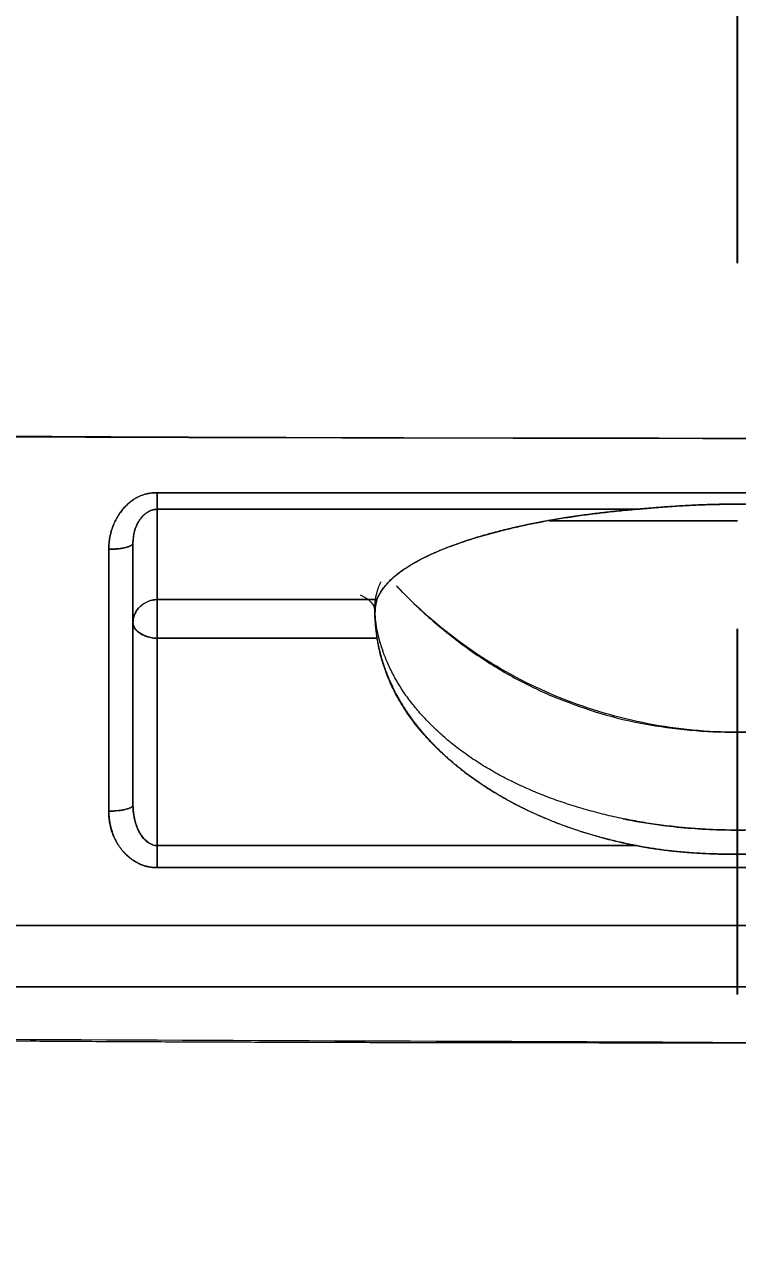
# Model space of a CAD drawing. Header units: inches. Extents: x 1105 to 1525, y -292 to 302.
# Drawn here: x 1208.25 to 1211.2, y 209.77 to 214.83 of the extents above; entities that cross this region are included whole.
import ezdxf

# ---------------------------------------------------------------- set-up
doc = ezdxf.new("R2010")
doc.units = ezdxf.units.IN
doc.header["$LTSCALE"] = 2.42
doc.header["$MEASUREMENT"] = 0
doc.header["$PDMODE"] = 3
doc.header["$PDSIZE"] = 0.3125
doc.linetypes.add('CENTER2', pattern=[1.125, 0.75, -0.125, 0.125, -0.125])
doc.layers.get('0').update_dxf_attribs({"linetype": 'CONTINUOUS'})
doc.layers.get('Defpoints').update_dxf_attribs({"linetype": 'CONTINUOUS'})
doc.layers.add('CENTER', color=1, linetype='CENTER2')
doc.layers.add('DIM', color=3, linetype='CONTINUOUS', lineweight=18)
doc.styles.get("Standard").update_dxf_attribs({"font": 'arial.ttf', "width": 0.8})
doc.dimstyles.new('ISO-25', dxfattribs={"dimtxt": 5, "dimasz": 2.5, "dimexe": 1.25, "dimexo": 0.625, "dimgap": 2, "dimtad": 1, "dimtih": 1, "dimtoh": 1, "dimdec": 1, "dimdsep": 46, "dimtxsty": 'Standard', "dimcen": 0, "dimclrd": 3, "dimclre": 3, "dimclrt": 4, "dimadec": 0, "dimazin": 0, "dimtfac": 1, "dimtdec": 1, "dimtmove": 0, "dimatfit": 3, "dimfxl": 1, "dimarcsym": 0})

# ---------------------------------------------------------------- blocks, each defined once
blk = doc.blocks.new('*D2')
at = {"layer": 'Defpoints', "color": 0, "transparency": 16777216}
for p in [(1211.2005, 267.02), (1309.6383, 267.02), (1211.2005, 196.6188)]:
    blk.add_point(p, dxfattribs=at)
at = {"layer": 'DIM', "color": 3, "lineweight": -2, "transparency": 16777216}
for p, q in [((1211.8255, 267.02), (1310.8883, 267.02)), ((1309.6383, 262.02), (1309.6383, 236.3722)), ((1309.6383, 201.6188), (1309.6383, 227.2665)), ((1211.8255, 196.6188), (1310.8883, 196.6188))]:
    blk.add_line(p, q, dxfattribs=at)
at = {"layer": 'DIM', "color": 3, "transparency": 16777216}
for points in [[(1308.805, 262.02), (1310.4717, 262.02), (1309.6383, 267.02)], [(1308.805, 201.6188), (1310.4717, 201.6188), (1309.6383, 196.6188)]]:
    blk.add_solid(points, dxfattribs=at)
at = {"layer": 'DIM', "color": 4, "transparency": 16777216, "insert": (1309.6383, 231.8194), "char_height": 5, "attachment_point": 5}
blk.add_mtext('70.4', dxfattribs=at)

msp = doc.modelspace()

# ---------------------------------------------------------------- linework, layer by layer
at = {"linetype": 'Continuous', "lineweight": 18}
for points, degree, knots in [([(1211.2005, 197.3335), (1208.9894, 197.3335), (1204.5666, 197.3897), (1197.9964, 197.6419), (1191.5539, 198.0594), (1185.3002, 198.6384), (1179.2959, 199.3732), (1173.5992, 200.2566), (1168.2643, 201.2804), (1163.3428, 202.4345), (1158.8825, 203.7078), (1154.926, 205.0881), (1151.5112, 206.5622), (1148.6716, 208.1157), (1146.4339, 209.7338), (1144.8201, 211.4008), (1143.8455, 213.1008), (1143.6282, 214.2451), (1143.6282, 214.8172)], 3, [0, 0, 0, 0, 0.0625, 0.125, 0.1875, 0.25, 0.3125, 0.375, 0.4375, 0.5, 0.5625, 0.625, 0.6875, 0.75, 0.8125, 0.875, 0.9375, 1, 1, 1, 1]), ([(1278.7728, 214.8172), (1278.7728, 214.2451), (1278.5555, 213.1008), (1277.5809, 211.4008), (1275.9671, 209.7338), (1273.7294, 208.1157), (1270.8898, 206.5623), (1267.475, 205.0882), (1263.5185, 203.7078), (1259.0582, 202.4345), (1254.1367, 201.2804), (1248.8018, 200.2566), (1243.1051, 199.3732), (1237.1008, 198.6384), (1230.8471, 198.0594), (1224.4046, 197.6419), (1217.8344, 197.3897), (1213.4116, 197.3335), (1211.2005, 197.3335)], 3, [0, 0, 0, 0, 0.0625, 0.125, 0.1875, 0.25, 0.3125, 0.375, 0.4375, 0.5, 0.5625, 0.625, 0.6875, 0.75, 0.8125, 0.875, 0.9375, 1, 1, 1, 1]), ([(1143.64, 214.4915), (1143.6528, 214.3141), (1143.7137, 213.8507), (1143.9269, 213.1028), (1144.3327, 212.2509), (1145.0892, 211.123), (1146.435, 209.7339), (1148.671, 208.1157), (1151.5127, 206.5624), (1154.9252, 205.0881), (1158.884, 203.7082), (1163.3422, 202.4343), (1168.2656, 201.2807), (1175.3767, 199.9152), (1185.1754, 198.5604), (1195.8067, 197.7259), (1204.5668, 197.3898), (1208.9893, 197.3335), (1211.2005, 197.3335)], 3, [0, 0, 0, 0, 0.019623, 0.051248, 0.082873, 0.114498, 0.177749, 0.240999, 0.304249, 0.367499, 0.430749, 0.493999, 0.557249, 0.620499, 0.747, 0.8735, 0.93675, 1, 1, 1, 1]), ([(1211.2005, 197.3335), (1213.4117, 197.3335), (1217.8342, 197.3898), (1226.5943, 197.7259), (1237.2256, 198.5604), (1247.0244, 199.9152), (1254.1354, 201.2807), (1259.0588, 202.4343), (1263.517, 203.7082), (1267.4758, 205.0881), (1270.8883, 206.5624), (1273.7299, 208.1157), (1275.5936, 209.4643), (1276.7733, 210.5673), (1277.7437, 211.6842), (1278.4933, 212.9931), (1278.7275, 214.0277), (1278.761, 214.4911)], 3, [0, 0, 0, 0, 0.063251, 0.126502, 0.253004, 0.379507, 0.442758, 0.506009, 0.56926, 0.632511, 0.695762, 0.759013, 0.822264, 0.85389, 0.885516, 0.948767, 1, 1, 1, 1]), ([(1204.5608, 213.1707), (1204.5932, 213.17), (1204.659, 213.1686), (1204.7593, 213.1666), (1204.8628, 213.1645), (1204.9694, 213.1624), (1205.0793, 213.1603), (1205.1923, 213.1582), (1205.3086, 213.1561), (1205.428, 213.1541), (1205.5507, 213.152), (1205.6766, 213.15), (1205.8056, 213.1481), (1205.9379, 213.1462), (1206.0734, 213.1444), (1206.2121, 213.1426), (1206.354, 213.1409), (1206.4992, 213.1392), (1206.6475, 213.1377), (1206.799, 213.1362), (1206.9538, 213.1347), (1207.1117, 213.1333), (1207.2729, 213.132), (1207.4372, 213.1308), (1207.6047, 213.1296), (1207.8385, 213.1279), (1208.132, 213.1262), (1208.4786, 213.1247), (1208.8087, 213.1236), (1209.1222, 213.1228), (1209.4191, 213.1222), (1209.6993, 213.1217), (1209.9628, 213.1212), (1210.2097, 213.1207), (1210.4399, 213.1202), (1210.6535, 213.1198), (1210.8506, 213.1194), (1211.031, 213.1192), (1211.1459, 213.1191), (1211.2005, 213.1191)], 3, [0, 0, 0, 0, 0.014682, 0.029841, 0.045477, 0.06159, 0.078181, 0.09525, 0.112798, 0.130825, 0.149332, 0.168318, 0.187784, 0.207731, 0.228157, 0.249064, 0.270451, 0.292318, 0.314666, 0.337493, 0.360799, 0.384585, 0.408848, 0.433589, 0.458807, 0.484501, 0.539156, 0.591326, 0.640999, 0.688171, 0.732835, 0.77499, 0.814637, 0.851776, 0.88641, 0.918544, 0.948184, 0.975333, 1, 1, 1, 1]), ([(1211.2005, 213.1191), (1211.26, 213.1191), (1211.3854, 213.1192), (1211.5831, 213.1195), (1211.8003, 213.1199), (1212.037, 213.1204), (1212.2932, 213.1209), (1212.5689, 213.1214), (1212.8642, 213.122), (1213.179, 213.1226), (1213.5134, 213.1234), (1213.8672, 213.1245), (1214.2405, 213.126), (1214.6, 213.1281), (1214.9357, 213.1305), (1215.2374, 213.1329), (1215.5283, 213.1354), (1215.8082, 213.1382), (1216.0773, 213.1412), (1216.3354, 213.1444), (1216.5826, 213.1479), (1216.8188, 213.1515), (1217.0442, 213.1552), (1217.2586, 213.1591), (1217.4621, 213.163), (1217.6548, 213.1668), (1217.7796, 213.1694), (1217.8402, 213.1707)], 3, [0, 0, 0, 0, 0.026837, 0.056588, 0.089262, 0.124865, 0.163403, 0.204882, 0.249304, 0.296671, 0.34698, 0.400227, 0.456404, 0.515499, 0.562553, 0.607985, 0.651788, 0.69396, 0.734498, 0.773401, 0.810668, 0.8463, 0.880299, 0.912666, 0.943403, 0.972514, 1, 1, 1, 1]), ([(1143.9295, 213.0839), (1143.9841, 212.8998), (1144.1834, 212.3318), (1144.6379, 211.4837), (1145.2717, 210.6188), (1145.8671, 209.9587), (1146.418, 209.4238), (1147.179, 208.7599), (1148.2489, 207.9551), (1149.6564, 207.063), (1151.1044, 206.2669), (1152.6248, 205.5224), (1154.3819, 204.752), (1156.5304, 203.9171), (1159.0383, 203.0598), (1161.823, 202.2232), (1164.8105, 201.4329), (1167.8676, 200.7208), (1170.7913, 200.1178), (1173.4211, 199.6307), (1175.9188, 199.2099), (1178.5313, 198.8102), (1181.1796, 198.4476), (1183.8052, 198.126), (1186.3593, 197.8451), (1189.2101, 197.5679), (1192.5157, 197.2923), (1196.4288, 197.0274), (1200.9871, 196.7999), (1205.9859, 196.646), (1209.4619, 196.6156), (1211.2005, 196.6188)], 3, [0, 0, 0, 0, 0.01728, 0.053972, 0.083846, 0.106938, 0.125948, 0.145029, 0.183541, 0.221259, 0.25406, 0.283655, 0.317725, 0.357015, 0.399462, 0.442134, 0.485013, 0.527816, 0.565884, 0.597582, 0.625249, 0.655745, 0.689112, 0.715621, 0.743397, 0.772856, 0.807526, 0.848212, 0.894911, 0.947625, 1, 1, 1, 1]), ([(1208.8005, 212.8942), (1208.7983, 212.8942), (1208.7939, 212.8942), (1208.7871, 212.8939), (1208.7802, 212.8933), (1208.7731, 212.8924), (1208.7658, 212.8912), (1208.7584, 212.8896), (1208.7509, 212.8876), (1208.7432, 212.8851), (1208.7355, 212.8823), (1208.7277, 212.879), (1208.7199, 212.8753), (1208.7121, 212.8711), (1208.7043, 212.8664), (1208.6967, 212.8613), (1208.6891, 212.8557), (1208.6818, 212.8497), (1208.6746, 212.8432), (1208.6677, 212.8363), (1208.6609, 212.8289), (1208.6544, 212.821), (1208.6482, 212.8128), (1208.6423, 212.8042), (1208.6366, 212.7951), (1208.6313, 212.7857), (1208.6264, 212.7759), (1208.6218, 212.7658), (1208.6175, 212.7553), (1208.6137, 212.7444), (1208.6103, 212.7332), (1208.6074, 212.7217), (1208.605, 212.71), (1208.603, 212.6979), (1208.6016, 212.6856), (1208.6007, 212.673), (1208.6006, 212.6646), (1208.6005, 212.6603)], 3, [0, 0, 0, 0, 0.018774, 0.038153, 0.058127, 0.078687, 0.099837, 0.121601, 0.144002, 0.167057, 0.190776, 0.215156, 0.240184, 0.265832, 0.292056, 0.318791, 0.345975, 0.373619, 0.401757, 0.430414, 0.459609, 0.489348, 0.519624, 0.550416, 0.58172, 0.61355, 0.645919, 0.678834, 0.712293, 0.746292, 0.780835, 0.815935, 0.851601, 0.887835, 0.924641, 0.962026, 1, 1, 1, 1]), ([(1208.6005, 212.6603), (1208.6005, 212.7344), (1208.6377, 212.7961), (1208.6975, 212.8953), (1208.8005, 212.8941)], 2, [0, 0, 0, 0.5, 0.5, 1, 1, 1]), ([(1208.8005, 212.8255), (1208.8005, 212.8279), (1208.8005, 212.8312), (1208.8005, 212.8395), (1208.8005, 212.8447), (1208.8005, 212.8566), (1208.8005, 212.8634), (1208.8005, 212.8781), (1208.8005, 212.886), (1208.8005, 212.8942)], 3, [0, 0, 0, 0, 0.25, 0.25, 0.5, 0.5, 0.75, 0.75, 1, 1, 1, 1]), ([(1208.8005, 212.8941), (1208.8005, 212.8785), (1208.8005, 212.8639), (1208.8005, 212.8401), (1208.8005, 212.831), (1208.8005, 212.8256)], 3, [0, 0, 0, 0, 0.5, 0.5, 1, 1, 1, 1]), ([(1211.6189, 212.8256), (1211.6148, 212.826), (1211.6064, 212.8267), (1211.5934, 212.8278), (1211.5798, 212.829), (1211.5656, 212.8302), (1211.5507, 212.8314), (1211.5352, 212.8327), (1211.519, 212.8339), (1211.5022, 212.8352), (1211.4848, 212.8365), (1211.4667, 212.8377), (1211.4479, 212.839), (1211.4285, 212.8402), (1211.4085, 212.8413), (1211.3878, 212.8424), (1211.3665, 212.8434), (1211.3445, 212.8443), (1211.3219, 212.8451), (1211.2986, 212.8458), (1211.2747, 212.8463), (1211.2502, 212.8468), (1211.225, 212.847), (1211.1936, 212.8471), (1211.1569, 212.8469), (1211.1157, 212.8462), (1211.0763, 212.845), (1211.0386, 212.8436), (1211.0029, 212.8419), (1210.9689, 212.84), (1210.9368, 212.8379), (1210.9066, 212.8358), (1210.8782, 212.8336), (1210.8516, 212.8315), (1210.8268, 212.8294), (1210.8038, 212.8275), (1210.7891, 212.8262), (1210.7821, 212.8256)], 3, [0, 0, 0, 0, 0.01511, 0.030918, 0.047433, 0.064662, 0.082611, 0.101285, 0.12069, 0.140831, 0.161711, 0.183335, 0.205706, 0.228825, 0.252696, 0.277319, 0.302695, 0.328825, 0.355707, 0.38334, 0.411721, 0.440849, 0.470718, 0.501324, 0.552386, 0.601344, 0.648178, 0.692878, 0.735438, 0.775859, 0.814147, 0.850312, 0.884371, 0.916343, 0.946252, 0.974127, 1, 1, 1, 1]), ([(1210.7821, 212.8256), (1210.7865, 212.826), (1210.7956, 212.8268), (1210.8094, 212.828), (1210.8235, 212.8292), (1210.838, 212.8305), (1210.8528, 212.8318), (1210.8679, 212.833), (1210.8834, 212.8343), (1210.8993, 212.8355), (1210.9155, 212.8367), (1210.932, 212.8379), (1210.9489, 212.839), (1210.9661, 212.8401), (1210.9837, 212.8411), (1211.0016, 212.842), (1211.0198, 212.8429), (1211.0384, 212.8436), (1211.0573, 212.8443), (1211.0766, 212.845), (1211.0962, 212.8455), (1211.1162, 212.8459), (1211.1365, 212.8463), (1211.1572, 212.8465), (1211.1782, 212.8467), (1211.2054, 212.8467), (1211.2383, 212.8466), (1211.2765, 212.8461), (1211.3135, 212.8453), (1211.3493, 212.8442), (1211.3839, 212.8428), (1211.4174, 212.8411), (1211.4496, 212.8392), (1211.4807, 212.8371), (1211.5107, 212.8349), (1211.5394, 212.8325), (1211.567, 212.8302), (1211.5934, 212.8278), (1211.6106, 212.8263), (1211.6189, 212.8256)], 3, [0, 0, 0, 0, 0.016426, 0.033209, 0.050353, 0.067861, 0.085737, 0.103984, 0.122606, 0.141604, 0.160983, 0.180744, 0.20089, 0.221422, 0.242344, 0.263657, 0.285363, 0.307465, 0.329962, 0.352859, 0.376154, 0.399852, 0.423952, 0.448456, 0.473365, 0.49868, 0.545331, 0.590594, 0.634479, 0.676993, 0.718148, 0.757952, 0.79642, 0.833563, 0.869398, 0.903939, 0.937206, 0.969218, 1, 1, 1, 1]), ([(1208.8005, 212.8256), (1208.7994, 212.8256), (1208.7972, 212.8256), (1208.7939, 212.8253), (1208.7904, 212.8248), (1208.787, 212.8242), (1208.7834, 212.8234), (1208.7799, 212.8223), (1208.7763, 212.8211), (1208.7726, 212.8196), (1208.7689, 212.8179), (1208.7653, 212.816), (1208.7615, 212.8138), (1208.7578, 212.8114), (1208.7541, 212.8087), (1208.7505, 212.8058), (1208.7468, 212.8027), (1208.7432, 212.7993), (1208.7396, 212.7956), (1208.7361, 212.7916), (1208.7327, 212.7874), (1208.7294, 212.783), (1208.7261, 212.7782), (1208.723, 212.7732), (1208.7201, 212.7679), (1208.7172, 212.7624), (1208.7146, 212.7566), (1208.7121, 212.7506), (1208.7098, 212.7443), (1208.7077, 212.7378), (1208.7059, 212.731), (1208.7043, 212.724), (1208.7029, 212.7168), (1208.7019, 212.7094), (1208.7011, 212.7018), (1208.7006, 212.694), (1208.7005, 212.6888), (1208.7005, 212.6862)], 3, [0, 0, 0, 0, 0.015347, 0.031089, 0.047291, 0.064015, 0.081314, 0.099237, 0.11783, 0.137133, 0.15718, 0.178003, 0.199632, 0.22209, 0.245402, 0.269586, 0.294662, 0.320645, 0.34755, 0.37539, 0.404177, 0.433922, 0.464634, 0.496323, 0.528996, 0.56266, 0.597323, 0.632991, 0.669668, 0.707361, 0.746074, 0.785812, 0.826578, 0.868376, 0.911211, 0.955084, 1, 1, 1, 1]), ([(1208.7005, 212.6862), (1208.7005, 212.7025), (1208.7025, 212.7188), (1208.7108, 212.7501), (1208.7171, 212.7651), (1208.7298, 212.7852), (1208.7346, 212.7915), (1208.7454, 212.8029), (1208.7513, 212.808), (1208.7642, 212.8164), (1208.7711, 212.8199), (1208.7855, 212.8244), (1208.793, 212.8256), (1208.8005, 212.8255)], 3, [0, 0, 0, 0, 0.25, 0.25, 0.5, 0.5, 0.625, 0.625, 0.75, 0.75, 0.875, 0.875, 1, 1, 1, 1]), ([(1210.7821, 212.8256), (1210.7757, 212.825), (1210.7629, 212.8239), (1210.7437, 212.8222), (1210.7245, 212.8204), (1210.7053, 212.8184), (1210.6862, 212.8164), (1210.667, 212.8144), (1210.6479, 212.8122), (1210.6289, 212.81), (1210.6098, 212.8076), (1210.5908, 212.8052), (1210.5719, 212.8027), (1210.553, 212.8001), (1210.5341, 212.7974), (1210.5153, 212.7947), (1210.4966, 212.7918), (1210.4779, 212.7889), (1210.4593, 212.7859), (1210.4408, 212.7827), (1210.4224, 212.7795), (1210.4041, 212.7762), (1210.3859, 212.7728), (1210.3678, 212.7693), (1210.3497, 212.7657), (1210.3318, 212.7621), (1210.3141, 212.7583), (1210.2964, 212.7545), (1210.2789, 212.7505), (1210.2615, 212.7465), (1210.2443, 212.7423), (1210.2272, 212.7381), (1210.2102, 212.7338), (1210.1935, 212.7294), (1210.1769, 212.7249), (1210.1604, 212.7203), (1210.1442, 212.7157), (1210.1281, 212.7109), (1210.1122, 212.706), (1210.0966, 212.7011), (1210.0811, 212.6961), (1210.0657, 212.6909), (1210.0504, 212.6856), (1210.035, 212.6801), (1210.0195, 212.6745), (1210.0041, 212.6686), (1209.9887, 212.6625), (1209.9733, 212.6563), (1209.9581, 212.6498), (1209.9429, 212.6432), (1209.9279, 212.6363), (1209.913, 212.6292), (1209.8983, 212.6219), (1209.8839, 212.6143), (1209.8697, 212.6066), (1209.8559, 212.5986), (1209.8423, 212.5904), (1209.8292, 212.5819), (1209.8164, 212.5732), (1209.8041, 212.5643), (1209.7923, 212.5552), (1209.781, 212.5458), (1209.7702, 212.5362), (1209.7601, 212.5264), (1209.7506, 212.5163), (1209.7418, 212.5061), (1209.7337, 212.4956), (1209.7264, 212.4849), (1209.7199, 212.474), (1209.7142, 212.463), (1209.7112, 212.4555), (1209.7096, 212.4518)], 3, [0, 0, 0, 0, 0.011989, 0.024017, 0.036084, 0.048189, 0.060332, 0.072512, 0.084728, 0.096979, 0.109266, 0.121587, 0.133941, 0.146329, 0.158748, 0.171199, 0.18368, 0.196192, 0.208732, 0.221301, 0.233899, 0.246523, 0.259173, 0.27185, 0.284552, 0.297278, 0.310028, 0.322802, 0.335599, 0.348418, 0.361259, 0.374122, 0.387006, 0.39991, 0.412836, 0.425782, 0.438748, 0.451734, 0.46474, 0.477767, 0.490813, 0.503881, 0.517269, 0.530952, 0.544925, 0.559183, 0.573724, 0.588541, 0.603632, 0.618993, 0.634618, 0.650505, 0.666651, 0.683051, 0.699703, 0.716604, 0.733753, 0.751146, 0.768784, 0.786665, 0.80479, 0.823159, 0.841773, 0.860636, 0.879749, 0.899118, 0.918747, 0.938642, 0.95881, 0.979259, 1, 1, 1, 1]), ([(1209.7096, 212.4518), (1209.7614, 212.5886), (1210.0659, 212.691), (1210.3594, 212.7896), (1210.7821, 212.8256)], 2, [0, 0, 0, 0.5, 0.5, 1, 1, 1]), ([(1208.7005, 212.6862), (1208.7005, 212.6828), (1208.6979, 212.6794), (1208.6879, 212.6731), (1208.6805, 212.6703), (1208.662, 212.6655), (1208.6509, 212.6636), (1208.6267, 212.661), (1208.6136, 212.6603), (1208.6005, 212.6603)], 3, [0, 0, 0, 0, 0.25, 0.25, 0.5, 0.5, 0.75, 0.75, 1, 1, 1, 1]), ([(1209.7005, 212.4093), (1209.7005, 212.4107), (1209.7005, 212.4135), (1209.7006, 212.4177), (1209.7007, 212.422), (1209.7009, 212.4263), (1209.7012, 212.4307), (1209.7015, 212.4352), (1209.7019, 212.4397), (1209.7024, 212.4442), (1209.703, 212.4488), (1209.7037, 212.4535), (1209.7044, 212.4583), (1209.7053, 212.463), (1209.7063, 212.4679), (1209.7073, 212.4728), (1209.7085, 212.4777), (1209.7099, 212.4827), (1209.7113, 212.4878), (1209.7129, 212.4929), (1209.7146, 212.4981), (1209.7165, 212.5033), (1209.7185, 212.5085), (1209.7207, 212.5138), (1209.7231, 212.5192), (1209.7248, 212.523), (1209.7258, 212.525), (1209.7259, 212.5252)], 3, [0, 0, 0, 0, 0.027539, 0.055926, 0.085231, 0.115517, 0.146842, 0.179261, 0.212823, 0.247573, 0.283554, 0.320805, 0.359361, 0.399258, 0.440526, 0.483196, 0.527297, 0.572856, 0.6199, 0.668453, 0.718541, 0.770188, 0.823416, 0.878251, 0.934714, 0.992828, 1, 1, 1, 1]), ([(1209.789, 212.5096), (1209.8219, 212.4748), (1210.4127, 211.9037), (1211.9867, 211.903), (1212.5555, 212.4519), (1212.5667, 212.4631)], 2, [0, 0, 0, 0.030266, 0.510198, 0.990131, 1, 1, 1]), ([(1212.5661, 212.4626), (1212.5588, 212.4553), (1212.5514, 212.4481), (1212.4561, 212.356), (1212.3595, 212.2794), (1212.1527, 212.1459), (1212.0425, 212.089), (1211.8127, 211.9971), (1211.6931, 211.9621), (1211.4492, 211.9152), (1211.3249, 211.9034), (1211.0762, 211.9034), (1210.9518, 211.9152), (1210.7079, 211.9621), (1210.5883, 211.9971), (1210.3585, 212.089), (1210.2483, 212.1459), (1210.0415, 212.2794), (1209.9449, 212.356), (1209.834, 212.4631), (1209.8116, 212.4859), (1209.7898, 212.5093)], 3, [0, 0, 0, 0, 0.010124, 0.010124, 0.129939, 0.129939, 0.249753, 0.249753, 0.369567, 0.369567, 0.489382, 0.489382, 0.609196, 0.609196, 0.72901, 0.72901, 0.848824, 0.848824, 0.968639, 0.968639, 1, 1, 1, 1]), ([(1208.7005, 212.3574), (1208.7005, 212.3697), (1208.7031, 212.3821), (1208.7131, 212.4049), (1208.7205, 212.4154), (1208.7391, 212.4328), (1208.7501, 212.4398), (1208.7743, 212.4493), (1208.7874, 212.4518), (1208.8005, 212.4518)], 3, [0, 0, 0, 0, 0.25, 0.25, 0.5, 0.5, 0.75, 0.75, 1, 1, 1, 1]), ([(1208.8005, 212.4518), (1208.799, 212.4517), (1208.7961, 212.4517), (1208.7916, 212.4514), (1208.7872, 212.4508), (1208.7826, 212.4501), (1208.778, 212.449), (1208.7732, 212.4477), (1208.7683, 212.4462), (1208.7632, 212.4442), (1208.758, 212.442), (1208.7527, 212.4393), (1208.7473, 212.4362), (1208.7418, 212.4327), (1208.7363, 212.4286), (1208.7309, 212.424), (1208.7256, 212.4189), (1208.7205, 212.4132), (1208.7158, 212.4069), (1208.7115, 212.4), (1208.7078, 212.3925), (1208.7047, 212.3844), (1208.7023, 212.3759), (1208.7008, 212.3668), (1208.7006, 212.3605), (1208.7005, 212.3574)], 3, [0, 0, 0, 0, 0.028179, 0.056371, 0.084909, 0.114108, 0.144255, 0.175604, 0.208377, 0.242761, 0.278911, 0.316954, 0.356988, 0.399088, 0.443306, 0.489673, 0.538201, 0.588881, 0.64169, 0.696587, 0.753515, 0.812406, 0.873178, 0.935741, 1, 1, 1, 1]), ([(1208.8005, 212.4518), (1208.8005, 212.4464), (1208.8005, 212.4373), (1208.8005, 212.4135), (1208.8005, 212.3989), (1208.8005, 212.3676), (1208.8005, 212.3509), (1208.8005, 212.3193), (1208.8005, 212.3044), (1208.8005, 212.2921)], 3, [0, 0, 0, 0, 0.25, 0.25, 0.5, 0.5, 0.75, 0.75, 1, 1, 1, 1]), ([(1208.8005, 212.2921), (1208.8005, 212.3044), (1208.8005, 212.3193), (1208.8005, 212.3509), (1208.8005, 212.3676), (1208.8005, 212.3989), (1208.8005, 212.4135), (1208.8005, 212.4373), (1208.8005, 212.4464), (1208.8005, 212.4518)], 3, [0, 0, 0, 0, 0.25, 0.25, 0.5, 0.5, 0.75, 0.75, 1, 1, 1, 1]), ([(1209.7096, 212.4518), (1209.7094, 212.4511), (1209.7089, 212.4498), (1209.7082, 212.4475), (1209.7075, 212.4451), (1209.7067, 212.4424), (1209.706, 212.4395), (1209.7054, 212.4364), (1209.7047, 212.4331), (1209.7041, 212.4296), (1209.7035, 212.4259), (1209.7029, 212.422), (1209.7024, 212.4179), (1209.7019, 212.4136), (1209.7015, 212.409), (1209.7012, 212.4043), (1209.7009, 212.3993), (1209.7007, 212.3942), (1209.7005, 212.3888), (1209.7005, 212.3851), (1209.7005, 212.3832)], 3, [0, 0, 0, 0, 0.059601, 0.117888, 0.174994, 0.231062, 0.286244, 0.340697, 0.394587, 0.448084, 0.501362, 0.554599, 0.607975, 0.661666, 0.715849, 0.770697, 0.826377, 0.883052, 0.940877, 1, 1, 1, 1]), ([(1209.7005, 212.3832), (1209.702, 212.3989), (1209.7036, 212.4135), (1209.7066, 212.4373), (1209.7081, 212.4464), (1209.7096, 212.4518)], 3, [0, 0, 0, 0, 0.5, 0.5, 1, 1, 1, 1]), ([(1209.7005, 212.4093), (1209.7005, 212.3972), (1209.7018, 212.3716), (1209.7078, 212.3298), (1209.7182, 212.2856), (1209.7279, 212.2549), (1209.7333, 212.2399)], 3, [0, 0, 0, 0, 0.2346, 0.476533, 0.745046, 1, 1, 1, 1]), ([(1209.7096, 212.2921), (1209.7081, 212.3044), (1209.7066, 212.3193), (1209.7036, 212.3509), (1209.702, 212.3676), (1209.7005, 212.3832)], 3, [0, 0, 0, 0, 0.5, 0.5, 1, 1, 1, 1]), ([(1209.7005, 212.3832), (1209.7005, 212.3814), (1209.7005, 212.3777), (1209.7007, 212.3721), (1209.7009, 212.3666), (1209.7012, 212.3611), (1209.7015, 212.3558), (1209.7019, 212.3504), (1209.7024, 212.3452), (1209.7029, 212.34), (1209.7035, 212.3349), (1209.7041, 212.3299), (1209.7047, 212.3249), (1209.7054, 212.32), (1209.706, 212.3152), (1209.7067, 212.3104), (1209.7075, 212.3057), (1209.7082, 212.3011), (1209.7089, 212.2966), (1209.7094, 212.2936), (1209.7096, 212.2921)], 3, [0, 0, 0, 0, 0.059123, 0.116948, 0.173623, 0.229303, 0.284151, 0.338334, 0.392025, 0.445401, 0.498638, 0.551916, 0.605413, 0.659303, 0.713756, 0.768938, 0.825006, 0.882112, 0.940399, 1, 1, 1, 1]), ([(1208.8005, 212.2921), (1208.7874, 212.2921), (1208.7743, 212.2938), (1208.7501, 212.3004), (1208.7391, 212.3052), (1208.7205, 212.3173), (1208.7131, 212.3245), (1208.7031, 212.3403), (1208.7005, 212.3488), (1208.7005, 212.3574)], 3, [0, 0, 0, 0, 0.25, 0.25, 0.5, 0.5, 0.75, 0.75, 1, 1, 1, 1]), ([(1208.7005, 212.3574), (1208.7005, 212.3563), (1208.7006, 212.3541), (1208.701, 212.3509), (1208.7016, 212.3478), (1208.7024, 212.3448), (1208.7035, 212.3419), (1208.7048, 212.3391), (1208.7062, 212.3364), (1208.7079, 212.3338), (1208.7097, 212.3313), (1208.7116, 212.3289), (1208.7137, 212.3266), (1208.7159, 212.3244), (1208.7182, 212.3223), (1208.7206, 212.3203), (1208.7231, 212.3184), (1208.7257, 212.3165), (1208.7283, 212.3147), (1208.731, 212.3131), (1208.7337, 212.3115), (1208.7364, 212.3099), (1208.7391, 212.3085), (1208.7419, 212.3071), (1208.7446, 212.3058), (1208.7474, 212.3046), (1208.7501, 212.3034), (1208.7528, 212.3023), (1208.7555, 212.3012), (1208.7581, 212.3003), (1208.7607, 212.2994), (1208.7633, 212.2985), (1208.7659, 212.2977), (1208.7684, 212.297), (1208.7708, 212.2963), (1208.7733, 212.2957), (1208.7757, 212.2951), (1208.778, 212.2946), (1208.7804, 212.2941), (1208.7827, 212.2937), (1208.7849, 212.2933), (1208.7872, 212.293), (1208.7894, 212.2927), (1208.7917, 212.2925), (1208.7939, 212.2923), (1208.7961, 212.2922), (1208.7983, 212.2922), (1208.7998, 212.2921), (1208.8005, 212.2921)], 3, [0, 0, 0, 0, 0.03234, 0.064269, 0.095773, 0.12684, 0.157459, 0.187618, 0.217307, 0.246514, 0.27523, 0.303446, 0.331153, 0.358345, 0.385014, 0.411156, 0.436764, 0.461837, 0.486371, 0.510365, 0.533818, 0.556731, 0.579107, 0.600948, 0.622259, 0.643047, 0.663317, 0.683078, 0.702342, 0.721118, 0.739421, 0.757265, 0.774668, 0.791646, 0.808221, 0.824416, 0.840254, 0.855762, 0.870969, 0.885905, 0.900604, 0.9151, 0.929431, 0.943635, 0.957752, 0.971824, 0.985892, 1, 1, 1, 1]), ([(1210.7821, 211.4342), (1210.3599, 211.5167), (1210.0659, 211.7432), (1209.7614, 211.9778), (1209.7096, 212.2921)], 2, [0, 0, 0, 0.5, 0.5, 1, 1, 1]), ([(1209.7096, 212.2921), (1209.7104, 212.2878), (1209.7118, 212.2792), (1209.7143, 212.2664), (1209.7171, 212.2537), (1209.72, 212.2411), (1209.7231, 212.2286), (1209.7265, 212.2162), (1209.7301, 212.2039), (1209.7338, 212.1918), (1209.7378, 212.1798), (1209.7419, 212.1679), (1209.7462, 212.1561), (1209.7507, 212.1445), (1209.7554, 212.133), (1209.7602, 212.1216), (1209.7652, 212.1103), (1209.7704, 212.0991), (1209.7757, 212.0881), (1209.7811, 212.0772), (1209.7867, 212.0664), (1209.7924, 212.0558), (1209.7983, 212.0452), (1209.8042, 212.0348), (1209.8103, 212.0246), (1209.8165, 212.0144), (1209.8229, 212.0044), (1209.8293, 211.9945), (1209.8358, 211.9847), (1209.8424, 211.9751), (1209.8492, 211.9656), (1209.856, 211.9562), (1209.8629, 211.9469), (1209.8698, 211.9378), (1209.8769, 211.9288), (1209.884, 211.9199), (1209.8912, 211.9111), (1209.8984, 211.9025), (1209.9057, 211.894), (1209.9131, 211.8856), (1209.9205, 211.8774), (1209.928, 211.8692), (1209.9354, 211.8612), (1209.943, 211.8533), (1209.9506, 211.8455), (1209.9582, 211.8379), (1209.9658, 211.8304), (1209.9734, 211.823), (1209.9811, 211.8157), (1209.9888, 211.8085), (1209.9965, 211.8014), (1210.0042, 211.7945), (1210.0119, 211.7877), (1210.0196, 211.781), (1210.0274, 211.7744), (1210.0351, 211.768), (1210.0428, 211.7616), (1210.0505, 211.7554), (1210.0582, 211.7492), (1210.0734, 211.7374), (1210.0964, 211.72), (1210.128, 211.6977), (1210.1603, 211.6762), (1210.1933, 211.6555), (1210.227, 211.6356), (1210.2614, 211.6165), (1210.2963, 211.5982), (1210.3317, 211.5807), (1210.3676, 211.5641), (1210.404, 211.5483), (1210.4407, 211.5333), (1210.4778, 211.5191), (1210.5152, 211.5057), (1210.5528, 211.4931), (1210.5907, 211.4813), (1210.6288, 211.4703), (1210.6669, 211.4601), (1210.7052, 211.4507), (1210.7436, 211.442), (1210.7693, 211.4368), (1210.7821, 211.4342)], 3, [0, 0, 0, 0, 0.010406, 0.020738, 0.030998, 0.041186, 0.051304, 0.061352, 0.071333, 0.081246, 0.091092, 0.100873, 0.110588, 0.12024, 0.129828, 0.139352, 0.148814, 0.158213, 0.167551, 0.176827, 0.186042, 0.195195, 0.204288, 0.213319, 0.22229, 0.2312, 0.240049, 0.248838, 0.257565, 0.266231, 0.274836, 0.28338, 0.291862, 0.300281, 0.308639, 0.316934, 0.325166, 0.333335, 0.34144, 0.349481, 0.357458, 0.36537, 0.373216, 0.380997, 0.388711, 0.396359, 0.403939, 0.411452, 0.418896, 0.426272, 0.433578, 0.440814, 0.44798, 0.455075, 0.462099, 0.469051, 0.47593, 0.482737, 0.48947, 0.496129, 0.52224, 0.54827, 0.574219, 0.600088, 0.625875, 0.651576, 0.677191, 0.702713, 0.72814, 0.753467, 0.778687, 0.803797, 0.82879, 0.853661, 0.878403, 0.903012, 0.927481, 0.951806, 0.97598, 1, 1, 1, 1]), ([(1211.6275, 211.5362), (1211.6104, 211.5331), (1211.5667, 211.5257), (1211.496, 211.5158), (1211.4152, 211.5073), (1211.3338, 211.5016), (1211.252, 211.4985), (1211.1701, 211.4982), (1211.0883, 211.5006), (1211.0069, 211.5058), (1210.926, 211.5136), (1210.846, 211.5242), (1210.7671, 211.5374), (1210.6895, 211.5532), (1210.6134, 211.5717), (1210.5391, 211.5927), (1210.4668, 211.6161), (1210.3966, 211.6421), (1210.3289, 211.6704), (1210.2637, 211.701), (1210.2013, 211.7339), (1210.1419, 211.7689), (1210.0856, 211.8061), (1210.0326, 211.8452), (1209.991, 211.8798), (1209.9592, 211.9086), (1209.936, 211.9309), (1209.9137, 211.9536), (1209.8925, 211.9767), (1209.8723, 212.0001), (1209.8531, 212.0238), (1209.8351, 212.0478), (1209.8181, 212.0721), (1209.8022, 212.0967), (1209.7874, 212.1216), (1209.7738, 212.1467), (1209.7613, 212.172), (1209.752, 212.1929), (1209.7453, 212.2092), (1209.7407, 212.2208), (1209.7364, 212.2322), (1209.7323, 212.2436), (1209.7285, 212.2549), (1209.7249, 212.266), (1209.7215, 212.277), (1209.7184, 212.2879), (1209.7163, 212.296), (1209.7151, 212.3004), (1209.715, 212.3012)], 3, [0, 0, 0, 0, 0.022552, 0.057318, 0.092265, 0.12734, 0.162494, 0.197672, 0.232823, 0.267893, 0.302831, 0.337589, 0.372118, 0.406375, 0.440321, 0.47392, 0.507143, 0.539967, 0.572376, 0.604363, 0.635926, 0.667078, 0.697837, 0.728233, 0.758309, 0.773762, 0.789054, 0.804189, 0.819173, 0.834011, 0.848708, 0.863274, 0.877714, 0.892039, 0.906257, 0.92038, 0.934417, 0.948381, 0.954668, 0.960776, 0.966709, 0.972471, 0.978068, 0.983506, 0.98879, 0.993928, 0.998927, 1, 1, 1, 1]), ([(1208.6005, 211.5769), (1208.6136, 211.5769), (1208.6267, 211.5776), (1208.6509, 211.5802), (1208.662, 211.5821), (1208.6805, 211.5869), (1208.6879, 211.5898), (1208.6979, 211.596), (1208.7005, 211.5994), (1208.7005, 211.6028)], 3, [0, 0, 0, 0, 0.25, 0.25, 0.5, 0.5, 0.75, 0.75, 1, 1, 1, 1]), ([(1208.6005, 211.5769), (1208.6005, 211.5741), (1208.6006, 211.5684), (1208.601, 211.56), (1208.6016, 211.5517), (1208.6025, 211.5435), (1208.6037, 211.5354), (1208.605, 211.5274), (1208.6066, 211.5196), (1208.6084, 211.5118), (1208.6104, 211.5042), (1208.6125, 211.4968), (1208.6149, 211.4895), (1208.6175, 211.4823), (1208.6202, 211.4753), (1208.6232, 211.4684), (1208.6262, 211.4617), (1208.6295, 211.4552), (1208.6329, 211.4488), (1208.6365, 211.4426), (1208.6401, 211.4365), (1208.644, 211.4307), (1208.6479, 211.425), (1208.652, 211.4195), (1208.6562, 211.4142), (1208.6606, 211.409), (1208.665, 211.4041), (1208.6695, 211.3993), (1208.6742, 211.3948), (1208.6789, 211.3904), (1208.6837, 211.3862), (1208.6885, 211.3823), (1208.6935, 211.3785), (1208.6984, 211.3749), (1208.7034, 211.3716), (1208.7085, 211.3684), (1208.7136, 211.3655), (1208.7187, 211.3627), (1208.7238, 211.3602), (1208.7289, 211.3579), (1208.734, 211.3557), (1208.7391, 211.3538), (1208.7442, 211.352), (1208.7493, 211.3504), (1208.7543, 211.349), (1208.7592, 211.3478), (1208.7641, 211.3467), (1208.7689, 211.3458), (1208.7737, 211.345), (1208.7784, 211.3444), (1208.783, 211.3439), (1208.7875, 211.3435), (1208.7919, 211.3433), (1208.7962, 211.3431), (1208.7991, 211.3431), (1208.8005, 211.3431)], 3, [0, 0, 0, 0, 0.025302, 0.050337, 0.075109, 0.099623, 0.123884, 0.147897, 0.171662, 0.195179, 0.218445, 0.241459, 0.264222, 0.286737, 0.309007, 0.331034, 0.352823, 0.37438, 0.395708, 0.416802, 0.437656, 0.458266, 0.478632, 0.498755, 0.518638, 0.538285, 0.557702, 0.576896, 0.595874, 0.614632, 0.633155, 0.651432, 0.669454, 0.687218, 0.70472, 0.721963, 0.738948, 0.75568, 0.772167, 0.788415, 0.804424, 0.820184, 0.835682, 0.850912, 0.865867, 0.880543, 0.894937, 0.909048, 0.922875, 0.936421, 0.949687, 0.962676, 0.975392, 0.987833, 1, 1, 1, 1]), ([(1208.8005, 211.3431), (1208.7227, 211.343), (1208.6647, 211.4053), (1208.6005, 211.4741), (1208.6005, 211.5769)], 2, [0, 0, 0, 0.5, 0.5, 1, 1, 1]), ([(1208.8005, 211.4342), (1208.7982, 211.4342), (1208.7856, 211.4349), (1208.7619, 211.4442), (1208.7342, 211.4727), (1208.7128, 211.5156), (1208.7024, 211.5611), (1208.7005, 211.5913), (1208.7005, 211.6028)], 3, [0, 0, 0, 0, 0.038312, 0.211644, 0.405176, 0.616631, 0.854677, 1, 1, 1, 1]), ([(1208.7005, 211.6028), (1208.7005, 211.6), (1208.7006, 211.5945), (1208.701, 211.5863), (1208.7016, 211.5783), (1208.7024, 211.5705), (1208.7034, 211.5629), (1208.7047, 211.5555), (1208.7061, 211.5482), (1208.7077, 211.5412), (1208.7095, 211.5344), (1208.7115, 211.5278), (1208.7136, 211.5215), (1208.7159, 211.5153), (1208.7182, 211.5094), (1208.7207, 211.5037), (1208.7234, 211.4983), (1208.7261, 211.4931), (1208.7289, 211.4881), (1208.7318, 211.4833), (1208.7348, 211.4788), (1208.7378, 211.4745), (1208.7409, 211.4704), (1208.744, 211.4665), (1208.7472, 211.4629), (1208.7504, 211.4595), (1208.7536, 211.4563), (1208.7568, 211.4534), (1208.7601, 211.4507), (1208.7633, 211.4482), (1208.7666, 211.4459), (1208.7698, 211.4438), (1208.773, 211.4419), (1208.7762, 211.4403), (1208.7794, 211.4388), (1208.7825, 211.4376), (1208.7856, 211.4365), (1208.7887, 211.4357), (1208.7917, 211.435), (1208.7947, 211.4346), (1208.7976, 211.4343), (1208.7996, 211.4342), (1208.8005, 211.4342)], 3, [0, 0, 0, 0, 0.039265, 0.077737, 0.115418, 0.15231, 0.188416, 0.223738, 0.258278, 0.29204, 0.325026, 0.35724, 0.388684, 0.419363, 0.449281, 0.478441, 0.506848, 0.534508, 0.561425, 0.587606, 0.613057, 0.637784, 0.661795, 0.685099, 0.707705, 0.729621, 0.75086, 0.771433, 0.791353, 0.810634, 0.829293, 0.847346, 0.864814, 0.881717, 0.898079, 0.913926, 0.929287, 0.944193, 0.958678, 0.97278, 0.98654, 1, 1, 1, 1]), ([(1210.728, 211.5449), (1210.777, 211.535), (1210.9049, 211.5135), (1211.1122, 211.4963), (1211.341, 211.4991), (1211.5277, 211.5184), (1211.6354, 211.5373), (1211.6733, 211.545)], 3, [0, 0, 0, 0, 0.158653, 0.409538, 0.653918, 0.877529, 1, 1, 1, 1]), ([(1208.8005, 211.4342), (1208.8005, 211.4219), (1208.8005, 211.4071), (1208.8005, 211.3755), (1208.8005, 211.3588), (1208.8005, 211.3431)], 3, [0, 0, 0, 0, 0.5, 0.5, 1, 1, 1, 1]), ([(1208.8005, 211.3431), (1208.8005, 211.3512), (1208.8005, 211.3597), (1208.8005, 211.3766), (1208.8005, 211.385), (1208.8005, 211.4011), (1208.8005, 211.4087), (1208.8005, 211.4225), (1208.8005, 211.4288), (1208.8005, 211.4342)], 3, [0, 0, 0, 0, 0.25, 0.25, 0.5, 0.5, 0.75, 0.75, 1, 1, 1, 1]), ([(1211.6189, 211.4342), (1211.6145, 211.4334), (1211.6054, 211.4316), (1211.5916, 211.4291), (1211.5775, 211.4266), (1211.563, 211.4242), (1211.5482, 211.4219), (1211.5331, 211.4196), (1211.5176, 211.4174), (1211.5017, 211.4154), (1211.4855, 211.4134), (1211.469, 211.4115), (1211.4521, 211.4098), (1211.4349, 211.4081), (1211.4174, 211.4066), (1211.3995, 211.4052), (1211.3812, 211.404), (1211.3626, 211.4028), (1211.3437, 211.4018), (1211.3244, 211.4009), (1211.3048, 211.4002), (1211.2848, 211.3995), (1211.2645, 211.3991), (1211.2438, 211.3987), (1211.2229, 211.3985), (1211.1956, 211.3984), (1211.1627, 211.3986), (1211.1245, 211.3993), (1211.0876, 211.4004), (1211.0518, 211.402), (1211.0171, 211.404), (1210.9837, 211.4065), (1210.9514, 211.4094), (1210.9203, 211.4128), (1210.8904, 211.4164), (1210.8616, 211.4205), (1210.834, 211.4248), (1210.8076, 211.4293), (1210.7905, 211.4326), (1210.7821, 211.4342)], 3, [0, 0, 0, 0, 0.016426, 0.033209, 0.050353, 0.067861, 0.085737, 0.103984, 0.122606, 0.141604, 0.160983, 0.180744, 0.20089, 0.221422, 0.242344, 0.263657, 0.285363, 0.307465, 0.329962, 0.352859, 0.376154, 0.399852, 0.423952, 0.448456, 0.473365, 0.49868, 0.545331, 0.590594, 0.634479, 0.676993, 0.718148, 0.757952, 0.79642, 0.833563, 0.869398, 0.903939, 0.937206, 0.969218, 1, 1, 1, 1]), ([(1210.7821, 211.4342), (1210.7862, 211.4334), (1210.7946, 211.4318), (1210.8076, 211.4295), (1210.8212, 211.4271), (1210.8355, 211.4248), (1210.8503, 211.4225), (1210.8659, 211.4203), (1210.882, 211.418), (1210.8988, 211.4159), (1210.9163, 211.4138), (1210.9344, 211.4118), (1210.9531, 211.4099), (1210.9725, 211.4081), (1210.9925, 211.4064), (1211.0132, 211.4048), (1211.0345, 211.4033), (1211.0565, 211.402), (1211.0791, 211.4009), (1211.1024, 211.3999), (1211.1263, 211.3992), (1211.1509, 211.3986), (1211.176, 211.3982), (1211.2074, 211.3981), (1211.2441, 211.3984), (1211.2853, 211.3994), (1211.3248, 211.401), (1211.3624, 211.403), (1211.3982, 211.4055), (1211.4321, 211.4083), (1211.4642, 211.4115), (1211.4944, 211.4149), (1211.5228, 211.4185), (1211.5494, 211.4223), (1211.5742, 211.4262), (1211.5972, 211.4301), (1211.6119, 211.4329), (1211.6189, 211.4342)], 3, [0, 0, 0, 0, 0.01511, 0.030918, 0.047433, 0.064662, 0.082611, 0.101285, 0.12069, 0.140831, 0.161711, 0.183335, 0.205706, 0.228825, 0.252696, 0.277319, 0.302695, 0.328825, 0.355707, 0.38334, 0.411721, 0.440849, 0.470718, 0.501324, 0.552386, 0.601344, 0.648178, 0.692878, 0.735438, 0.775859, 0.814147, 0.850312, 0.884371, 0.916343, 0.946252, 0.974127, 1, 1, 1, 1]), ([(1204.5147, 210.6911), (1205.9509, 210.6462), (1207.7398, 210.6301), (1209, 210.6188), (1211.2005, 210.6188)], 2, [0, 0, 0, 0.5, 0.5, 1, 1, 1]), ([(1211.2005, 210.6188), (1213.3977, 210.6188), (1214.6573, 210.6301), (1216.4468, 210.6461), (1217.8864, 210.6911)], 2, [0, 0, 0, 0.5, 0.5, 1, 1, 1])]:
    msp.add_open_spline(points, degree=degree, knots=knots, dxfattribs=at)
for points, degree in [([(1211.2005, 213.1191), (1207.0325, 213.1192), (1204.5608, 213.1707)], 2), ([(1217.8402, 213.1707), (1215.3683, 213.1192), (1211.2005, 213.1191)], 2), ([(1213.6005, 212.8941), (1212.0005, 212.8941), (1210.4005, 212.8941), (1208.8005, 212.8941)], 3), ([(1208.8005, 212.8941), (1213.6005, 212.8941)], 1), ([(1208.8005, 212.4518), (1208.8005, 212.5764), (1208.8005, 212.701), (1208.8005, 212.8256)], 3), ([(1208.8005, 212.8256), (1208.8005, 212.4518)], 1), ([(1210.7821, 212.8256), (1208.8005, 212.8256)], 1), ([(1208.8005, 212.8256), (1209.461, 212.8256), (1210.1215, 212.8256), (1210.7821, 212.8256)], 3), ([(1211.2005, 212.7785), (1210.4216, 212.7785)], 1), ([(1210.4216, 212.7785), (1210.6812, 212.7785), (1210.9409, 212.7785), (1211.2005, 212.7785)], 3), ([(1208.6005, 211.5769), (1208.6005, 212.6603)], 1), ([(1208.6005, 212.6603), (1208.6005, 212.2992), (1208.6005, 211.9381), (1208.6005, 211.5769)], 3), ([(1208.7005, 212.6862), (1208.7005, 212.5766), (1208.7005, 212.467), (1208.7005, 212.3574)], 3), ([(1208.7005, 211.6028), (1208.7005, 211.9639), (1208.7005, 212.3251), (1208.7005, 212.6862)], 3), ([(1208.7005, 212.6862), (1208.7005, 211.6028)], 1), ([(1208.8005, 212.4518), (1209.7096, 212.4518)], 1), ([(1209.7096, 212.4518), (1209.4066, 212.4518), (1209.1036, 212.4518), (1208.8005, 212.4518)], 3), ([(1209.7005, 212.3832), (1209.7005, 212.4093)], 1), ([(1209.7005, 212.4093), (1209.7005, 212.3832)], 1), ([(1208.7005, 212.3574), (1208.7005, 212.1058), (1208.7005, 211.8543), (1208.7005, 211.6028)], 3), ([(1208.8005, 212.2921), (1209.1036, 212.2921), (1209.4066, 212.2921), (1209.7096, 212.2921)], 3), ([(1208.8005, 211.4342), (1208.8005, 211.7202), (1208.8005, 212.0062), (1208.8005, 212.2921)], 3), ([(1209.7096, 212.2921), (1208.8005, 212.2921)], 1), ([(1208.8005, 212.2921), (1208.8005, 211.4342)], 1), ([(1210.7821, 211.4342), (1210.1216, 211.4342), (1209.461, 211.4342), (1208.8005, 211.4342)], 3), ([(1208.8005, 211.4342), (1210.7821, 211.4342)], 1), ([(1208.8005, 211.3431), (1210.4005, 211.3431), (1212.0005, 211.3431), (1213.6005, 211.3431)], 3), ([(1213.6005, 211.3431), (1208.8005, 211.3431)], 1), ([(1203.9505, 211.1037), (1218.4505, 211.1037)], 1), ([(1218.4505, 211.1037), (1213.6172, 211.1037), (1208.7838, 211.1037), (1203.9505, 211.1037)], 3), ([(1218.4505, 210.8496), (1203.9505, 210.8496)], 1), ([(1203.9505, 210.8496), (1208.7838, 210.8496), (1213.6172, 210.8496), (1218.4505, 210.8496)], 3), ([(1211.2005, 210.6188), (1210.0967, 210.6252), (1207.8551, 210.6272), (1205.616, 210.6567), (1204.5147, 210.6911)], 3), ([(1217.8864, 210.6911), (1216.785, 210.6567), (1214.5459, 210.6272), (1212.3043, 210.6252), (1211.2005, 210.6188)], 3)]:
    msp.add_open_spline(points, degree=degree, dxfattribs=at)
for points, weights in [([(1208.6005, 212.6603), (1208.6591, 212.6603), (1208.7005, 212.671), (1208.7005, 212.6862)], [1.17157770503, 0.942810979421, 0.942807431711, 1.1715670619]), ([(1209.7005, 212.4093), (1209.7005, 212.4305), (1209.6807, 212.4514), (1209.6408, 212.4707)], [1.08719880521, 1.0369903824, 1.00846418661, 1.00162021785]), ([(1209.686, 212.4403), (1209.6957, 212.4301), (1209.7005, 212.4197), (1209.7005, 212.4093)], [1.02817417788, 1.04244426075, 1.06213513883, 1.08724681214]), ([(1208.7005, 211.6028), (1208.7005, 211.5877), (1208.6591, 211.5769), (1208.6005, 211.5769)], [1.17149581681, 0.942813355937, 0.942834729728, 1.17155993818])]:
    msp.add_rational_spline(points, weights, degree=3, dxfattribs=at)
at = {"layer": 'CENTER', "ltscale": 5}
msp.add_line((1211.2005, 186.6188), (1211.2005, 276.9676), dxfattribs=at)

# ---------------------------------------------------------------- dimensions: what is measured, and where the dimension line sits
at = {"layer": 'DIM'}
dim = msp.add_linear_dim(base=(1309.6383, 267.02), p1=(1211.2005, 196.6188), p2=(1211.2005, 267.02), angle=90, dimstyle='ISO-25', override={"dimasz": 5, "dimtad": 0}, dxfattribs=at)
dim.commit()
dim.dimension.update_dxf_attribs({"geometry": '*D2', "text_midpoint": (1309.6383, 231.8194)})

doc.saveas('drawing.dxf')
